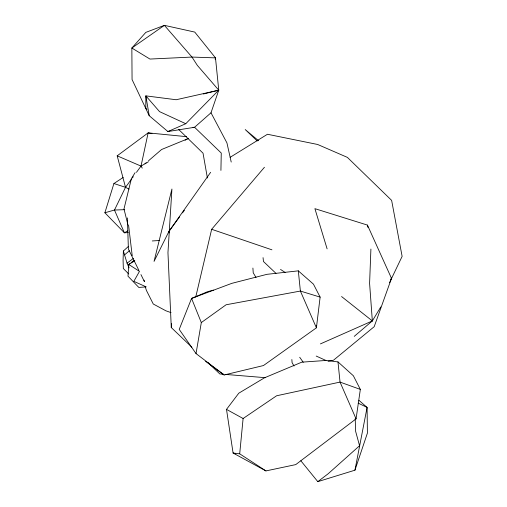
<?xml version="1.0" encoding="UTF-8"?>
<svg xmlns="http://www.w3.org/2000/svg" width="507" height="507" viewBox="0 0 507 507"><rect width="100%" height="100%" fill="white"/><g stroke="black" fill="none" stroke-linecap="round" stroke-linejoin="round"><path stroke-width="0.76" d="M220.919 170.409L221.255 153.044L194.58 127.276L193.028 127.377M128.518 246.339L123.372 250.997L123.081 260.319L123.34 268.552L128.74 273.964M370.909 249.064L369.597 283.362L372.341 320.931L354.241 336.369M191.849 347.206L171.277 327.547L171.556 323.631M265.934 470.914L239.703 453.828L243.107 418.509L276.619 395.771L340.039 382.088L360.338 389.408L356.066 418.864L295.739 464.608L265.934 470.914L233.081 453.03L226.502 409.383L238.784 393.198L264.458 377.823L301.811 362.156L325.944 360.464L337.985 361.903L353.366 375.763L360.338 389.408M224.145 374.977L196.025 353.582L179.218 329.392L191.564 298.42L231.775 283.362L266.98 274.325L298.312 270.852L313.453 284.154L320.126 297.108L316.406 327.833L263.456 365.553L224.145 374.977L205.576 361.345M196.025 353.582L201.311 322.572L191.564 298.42L207.407 291.753L213.422 290.105M300.835 460.755L317.813 481.65L354.938 470.185L367.087 407.432L358.937 400.327M215.19 59.42L215.488 57.88L194.758 32.087L164.388 25.35L145.82 32.385L131.852 48.032L132.067 79.536L149.216 115.71L167.899 131.56L194.58 127.276L211.001 112.788L218.758 90.176L215.488 57.88L191.969 57.063L149.945 59.059L131.852 48.032L164.388 25.35L191.969 57.063L197.331 65.371L218.758 90.176L185.771 123.714L167.899 131.56L169.382 131.066M136.459 172.342L141.016 166.1L148.133 132.872L186.582 136.668M195.734 297.045L211.66 229.291L264.432 167.272M128.328 232.593L124.399 232.808L104.879 212.769L113.917 183.534L123.163 177.469M354.938 470.185L367.404 433.117L367.087 407.432L358.164 403.128M327.116 248.874L314.904 208.662L367.442 225.089L391.499 278.349L374.191 326.692L333.473 360.236L328.054 361.238M389.553 282.64L402.121 256.384L391.632 200.385L347.384 157.379L317.661 144.482L267.462 134.26L230.159 157.303M131.44 179.212L125.514 187.324L114.481 210.037L104.879 212.769M320.411 343.904L372.341 320.931L380.801 306.925M135.084 172.665L131.402 178.603L123.981 208.935L127.935 224.861M210.639 172.304L168.977 231.344L154.052 261.378L171.924 189.035L167.956 252.632L171.277 327.547M132.352 177.963L133.265 176.715M179.706 216.698L168.977 231.344L169.11 232.903M182.507 212.877L184.377 210.329M390.415 279.484L391.499 278.349M129.836 263.602L128.816 264.496L127.986 276.182L138.81 287.431L146.238 286.892L133.835 281.353L139.476 271.372L128.816 264.496L134.818 260.794M144.977 163.824L146.162 162.804M148.532 160.757L161.575 149.514L188.148 138.595M129.127 267.886L127.061 263.158L124.545 254.875L129.355 250.788M317.813 481.65L328.175 473.753L359.564 445.742L355.597 431.229L355.23 418.7M127.061 263.158L133.341 258.45M131.091 262.658L134.216 260.313M129.038 189.092L125.514 187.324L117.187 155.833L148.133 132.872L152.005 133.664M201.311 322.572L226.103 304.77L300.385 291.056L320.126 297.108M117.187 155.833L141.016 166.1L148.475 161.727M185.08 140.243L188.471 138.253M127.796 230.856L124.399 232.808L114.481 210.037L124.697 209.676M203.402 93.985L218.758 90.176L176.151 99.746L145.845 95.861L145.813 108.257L146.935 109.335M152.29 240.958L159.28 240.508M223.777 374.28L219.842 373.957L207.845 362.492M225.349 374.407L265.453 377.69M239.703 453.828L233.081 453.03L235.337 453.765M113.917 183.534L125.514 187.324M211.66 229.291L271.929 249.824M171.062 312.654L165.89 310.797L153.26 304.004L146.384 290.359L145.211 286.62M316.197 356.06L325.944 360.464M185.771 123.714L159.553 111.635L145.845 95.861L149.216 115.71M226.502 409.383L243.107 418.509M280.536 269.445L285.118 272.424M341.56 296.538L372.341 320.931M258.57 140.731L245.217 129.564L257.22 140.971M275.998 273.393L263.475 261.523L263.051 257.638M178.673 129.462L203.034 153.19L207.401 178.008M299.7 357.258L303.218 362.258M141.016 166.1L142.264 168.109M256.003 277.475L253.234 272.804L252.904 268.07M294.035 366.016L292.095 362.657L291.855 359.533M211.001 112.788L226.933 142.904L231.217 162.056M138.855 270.326L128.391 249.057L127.396 217.934M140.946 274.585L144.432 281.67L144.051 280.168M356.066 418.864L340.039 382.088L337.985 361.903M123.372 250.997L124.545 254.875M367.442 225.089L367.943 227.402M128.569 225.127L132.213 255.699M298.312 270.852L300.385 291.056L316.406 327.833L316.324 325.538"/></g></svg>
